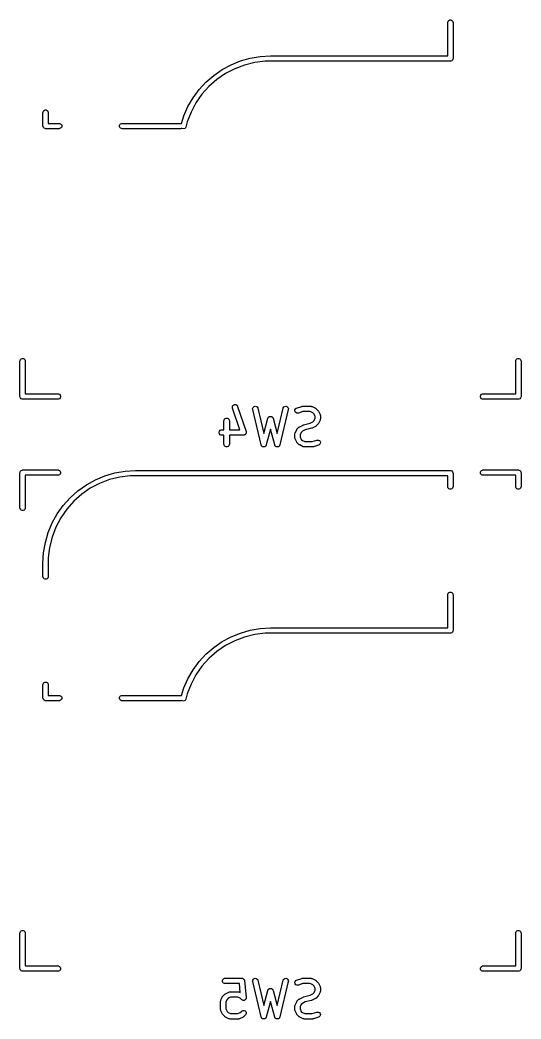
# Model space of a CAD drawing. Extents: x 2.75 to 5.44, y -5.53 to -0.83.
# Drawn here: x 2.75 to 3.307, y -4.315 to -3.205 of the extents above; entities that cross this region are included whole.
import ezdxf

# ---------------------------------------------------------------- set-up
doc = ezdxf.new("R2010")
doc.units = 0
doc.header["$MEASUREMENT"] = 0
doc.layers.add('BLACK', color=7, linetype='CONTINUOUS')

msp = doc.modelspace()

# ---------------------------------------------------------------- linework, layer by layer
at = {"layer": 'BLACK', "linetype": 'CONTINUOUS'}
for p, q in [((3.2254, -3.2076), (3.2255, -3.2071)), ((3.2254, -3.2447), (3.2254, -3.2076)), ((3.2255, -3.2071), (3.2259, -3.206)), ((3.2259, -3.206), (3.2267, -3.2052)), ((3.2267, -3.2052), (3.2278, -3.2047)), ((3.2278, -3.2047), (3.2289, -3.2047)), ((3.2289, -3.2047), (3.23, -3.2052)), ((3.23, -3.2052), (3.2308, -3.206)), ((3.2308, -3.206), (3.2312, -3.2071)), ((3.2312, -3.2071), (3.2313, -3.2076)), ((3.2313, -3.2076), (3.2313, -3.2476)), ((2.9845, -3.2545), (2.995, -3.2502)), ((2.995, -3.2502), (3.0059, -3.2472)), ((3.0109, -3.252), (2.9996, -3.2548)), ((3.0059, -3.2472), (3.017, -3.2453)), ((3.0225, -3.2506), (3.0109, -3.252)), ((3.017, -3.2453), (3.0283, -3.2447)), ((3.0283, -3.2506), (3.0225, -3.2506)), ((3.0283, -3.2447), (3.2254, -3.2447)), ((3.2283, -3.2506), (3.0283, -3.2506)), ((3.2289, -3.2505), (3.2283, -3.2506)), ((3.23, -3.2501), (3.2289, -3.2505)), ((3.2308, -3.2493), (3.23, -3.2501)), ((3.2312, -3.2482), (3.2308, -3.2493)), ((3.2313, -3.2476), (3.2312, -3.2482)), ((2.9652, -3.2663), (2.9745, -3.2599)), ((2.9783, -3.2643), (2.9687, -3.2709)), ((2.9745, -3.2599), (2.9845, -3.2545)), ((2.9887, -3.2589), (2.9783, -3.2643)), ((2.9996, -3.2548), (2.9887, -3.2589)), ((2.9489, -3.2821), (2.9566, -3.2738)), ((2.9566, -3.2738), (2.9652, -3.2663)), ((2.9687, -3.2709), (2.9599, -3.2786)), ((2.9422, -3.2912), (2.9489, -3.2821)), ((2.9599, -3.2786), (2.9521, -3.2873)), ((2.9365, -3.301), (2.9422, -3.2912)), ((2.9455, -3.2968), (2.94, -3.3071)), ((2.9521, -3.2873), (2.9455, -3.2968)), ((2.7754, -3.3076), (2.7755, -3.3071)), ((2.7754, -3.3226), (2.7754, -3.3076)), ((2.7755, -3.3071), (2.7759, -3.306)), ((2.7759, -3.306), (2.7767, -3.3052)), ((2.7767, -3.3052), (2.7778, -3.3047)), ((2.7778, -3.3047), (2.7789, -3.3047)), ((2.7789, -3.3047), (2.78, -3.3052)), ((2.78, -3.3052), (2.7808, -3.306)), ((2.7808, -3.306), (2.7812, -3.3071)), ((2.7812, -3.3071), (2.7813, -3.3076)), ((2.7813, -3.3076), (2.7813, -3.3197)), ((2.932, -3.3114), (2.9365, -3.301)), ((2.94, -3.3071), (2.9357, -3.318)), ((2.7813, -3.3197), (2.7933, -3.3197)), ((2.7933, -3.3197), (2.7939, -3.3197)), ((2.7939, -3.3197), (2.795, -3.3202)), ((2.8617, -3.3202), (2.8628, -3.3197)), ((2.8628, -3.3197), (2.8633, -3.3197)), ((2.8633, -3.3197), (2.9283, -3.3197)), ((2.9283, -3.3197), (2.9289, -3.3197)), ((2.9289, -3.3197), (2.9293, -3.3199)), ((2.9293, -3.3199), (2.932, -3.3114)), ((2.9357, -3.318), (2.9343, -3.3237)), ((2.7755, -3.3232), (2.7754, -3.3226)), ((2.7759, -3.3243), (2.7755, -3.3232)), ((2.7767, -3.3251), (2.7759, -3.3243)), ((2.7778, -3.3255), (2.7767, -3.3251)), ((2.7783, -3.3256), (2.7778, -3.3255)), ((2.7933, -3.3256), (2.7783, -3.3256)), ((2.7939, -3.3255), (2.7933, -3.3256)), ((2.795, -3.3251), (2.7939, -3.3255)), ((2.795, -3.3202), (2.7958, -3.321)), ((2.7958, -3.3243), (2.795, -3.3251)), ((2.7958, -3.321), (2.7962, -3.3221)), ((2.7962, -3.3232), (2.7958, -3.3243)), ((2.7962, -3.3221), (2.7962, -3.3232)), ((2.8605, -3.3221), (2.8609, -3.321)), ((2.8605, -3.3232), (2.8605, -3.3221)), ((2.8609, -3.3243), (2.8605, -3.3232)), ((2.8609, -3.321), (2.8617, -3.3202)), ((2.8617, -3.3251), (2.8609, -3.3243)), ((2.8628, -3.3255), (2.8617, -3.3251)), ((2.8633, -3.3256), (2.8628, -3.3255)), ((2.9283, -3.3256), (2.8633, -3.3256)), ((2.9289, -3.3255), (2.9283, -3.3256)), ((2.9297, -3.3252), (2.9289, -3.3255)), ((2.9299, -3.3254), (2.9297, -3.3252)), ((2.9316, -3.3259), (2.9299, -3.3254)), ((2.9333, -3.3252), (2.9316, -3.3259)), ((2.9343, -3.3237), (2.9333, -3.3252)), ((2.7498, -3.5839), (2.7499, -3.5833)), ((2.7498, -3.6232), (2.7498, -3.5839)), ((2.7499, -3.5833), (2.7503, -3.5822)), ((2.7503, -3.5822), (2.7511, -3.5814)), ((2.7511, -3.5814), (2.7522, -3.581)), ((2.7522, -3.581), (2.7533, -3.581)), ((2.7533, -3.581), (2.7544, -3.5814)), ((2.7544, -3.5814), (2.7552, -3.5822)), ((2.7552, -3.5822), (2.7557, -3.5833)), ((2.7557, -3.5833), (2.7557, -3.5839)), ((2.7557, -3.5839), (2.7557, -3.6203)), ((3.301, -3.5833), (3.3015, -3.5822)), ((3.301, -3.5839), (3.301, -3.5833)), ((3.301, -3.6203), (3.301, -3.5839)), ((3.3015, -3.5822), (3.3023, -3.5814)), ((3.3023, -3.5814), (3.3034, -3.581)), ((3.3034, -3.581), (3.3045, -3.581)), ((3.3045, -3.581), (3.3056, -3.5814)), ((3.3056, -3.5814), (3.3064, -3.5822)), ((3.3064, -3.5822), (3.3068, -3.5833)), ((3.3068, -3.5833), (3.3069, -3.5839)), ((3.3069, -3.5839), (3.3069, -3.6232)), ((2.7499, -3.6238), (2.7498, -3.6232)), ((2.7503, -3.6249), (2.7499, -3.6238)), ((2.7511, -3.6257), (2.7503, -3.6249)), ((2.7522, -3.6261), (2.7511, -3.6257)), ((2.7528, -3.6262), (2.7522, -3.6261)), ((2.7921, -3.6262), (2.7528, -3.6262)), ((2.7557, -3.6203), (2.7921, -3.6203)), ((2.7921, -3.6203), (2.7927, -3.6203)), ((2.7927, -3.6261), (2.7921, -3.6262)), ((2.7927, -3.6203), (2.7938, -3.6208)), ((2.7938, -3.6257), (2.7927, -3.6261)), ((2.7938, -3.6208), (2.7946, -3.6216)), ((2.7946, -3.6249), (2.7938, -3.6257)), ((2.7946, -3.6216), (2.795, -3.6227)), ((2.795, -3.6238), (2.7946, -3.6249)), ((2.795, -3.6227), (2.795, -3.6238)), ((3.2617, -3.6227), (3.2621, -3.6216)), ((3.2617, -3.6238), (3.2617, -3.6227)), ((3.2621, -3.6249), (3.2617, -3.6238)), ((3.2621, -3.6216), (3.2629, -3.6208)), ((3.2629, -3.6257), (3.2621, -3.6249)), ((3.2629, -3.6208), (3.264, -3.6203)), ((3.264, -3.6261), (3.2629, -3.6257)), ((3.264, -3.6203), (3.2646, -3.6203)), ((3.2646, -3.6262), (3.264, -3.6261)), ((3.2646, -3.6203), (3.301, -3.6203)), ((3.3039, -3.6262), (3.2646, -3.6262)), ((3.3045, -3.6261), (3.3039, -3.6262)), ((3.3056, -3.6257), (3.3045, -3.6261)), ((3.3064, -3.6249), (3.3056, -3.6257)), ((3.3068, -3.6238), (3.3064, -3.6249)), ((3.3069, -3.6232), (3.3068, -3.6238)), ((2.986, -3.6355), (2.9861, -3.6343)), ((2.9862, -3.6361), (2.986, -3.6355)), ((2.9861, -3.6343), (2.9866, -3.6333)), ((2.9943, -3.6603), (2.9862, -3.6361)), ((2.9866, -3.6333), (2.9875, -3.6326)), ((2.9875, -3.6326), (2.9886, -3.6322)), ((2.9886, -3.6322), (2.9898, -3.6323)), ((2.9898, -3.6323), (2.9908, -3.6328)), ((2.9908, -3.6328), (2.9915, -3.6337)), ((2.9915, -3.6337), (2.9918, -3.6342)), ((2.9918, -3.6342), (3.0012, -3.6623)), ((3.0085, -3.6371), (3.0087, -3.636)), ((3.0086, -3.6377), (3.0085, -3.6371)), ((3.018, -3.6771), (3.0086, -3.6377)), ((3.0087, -3.636), (3.0093, -3.635)), ((3.0093, -3.635), (3.0102, -3.6343)), ((3.0102, -3.6343), (3.0114, -3.6341)), ((3.0114, -3.6341), (3.0125, -3.6342)), ((3.0125, -3.6342), (3.0135, -3.6348)), ((3.0135, -3.6348), (3.0142, -3.6358)), ((3.0142, -3.6358), (3.0143, -3.6363)), ((3.0143, -3.6363), (3.021, -3.6643)), ((3.0357, -3.6643), (3.0423, -3.6363)), ((3.0481, -3.6377), (3.0387, -3.6771)), ((3.0423, -3.6363), (3.0425, -3.6358)), ((3.0425, -3.6358), (3.0432, -3.6348)), ((3.0432, -3.6348), (3.0442, -3.6342)), ((3.0442, -3.6342), (3.0453, -3.6341)), ((3.0453, -3.6341), (3.0465, -3.6343)), ((3.0465, -3.6343), (3.0474, -3.635)), ((3.0474, -3.635), (3.048, -3.636)), ((3.048, -3.636), (3.0482, -3.6371)), ((3.0482, -3.6371), (3.0481, -3.6377)), ((3.0554, -3.6392), (3.0555, -3.6381)), ((3.0558, -3.6403), (3.0554, -3.6392)), ((3.0555, -3.6381), (3.056, -3.6371)), ((3.0565, -3.6412), (3.0558, -3.6403)), ((3.056, -3.6371), (3.0569, -3.6363)), ((3.0576, -3.6417), (3.0565, -3.6412)), ((3.0569, -3.6363), (3.0574, -3.6361)), ((3.0574, -3.6361), (3.063, -3.6342)), ((3.0587, -3.6418), (3.0576, -3.6417)), ((3.0593, -3.6417), (3.0587, -3.6418)), ((3.0644, -3.64), (3.0593, -3.6417)), ((3.063, -3.6342), (3.0633, -3.6341)), ((3.0633, -3.6341), (3.0634, -3.6341)), ((3.0634, -3.6341), (3.0635, -3.6341)), ((3.0635, -3.6341), (3.0636, -3.6341)), ((3.0636, -3.6341), (3.0637, -3.6341)), ((3.0637, -3.6341), (3.064, -3.634)), ((3.064, -3.634), (3.0733, -3.634)), ((3.0726, -3.64), (3.0644, -3.64)), ((3.0753, -3.6413), (3.0726, -3.64)), ((3.0733, -3.634), (3.0739, -3.6341)), ((3.0739, -3.6341), (3.074, -3.6341)), ((3.074, -3.6341), (3.0741, -3.6342)), ((3.0741, -3.6342), (3.0747, -3.6344)), ((3.0747, -3.6344), (3.0784, -3.6362)), ((3.0765, -3.6425), (3.0753, -3.6413)), ((3.0784, -3.6362), (3.0787, -3.6364)), ((3.0787, -3.6364), (3.0787, -3.6364)), ((3.0787, -3.6364), (3.0788, -3.6365)), ((3.0788, -3.6365), (3.0789, -3.6365)), ((3.0789, -3.6365), (3.079, -3.6366)), ((3.079, -3.6366), (3.0792, -3.6368)), ((3.0792, -3.6368), (3.0811, -3.6387)), ((3.0811, -3.6387), (3.0812, -3.6389)), ((3.0812, -3.6389), (3.0813, -3.6389)), ((3.0813, -3.6389), (3.0814, -3.639)), ((3.0814, -3.639), (3.0814, -3.6391)), ((3.0814, -3.6391), (3.0814, -3.6392)), ((3.0814, -3.6392), (3.0816, -3.6394)), ((3.0816, -3.6394), (3.0835, -3.6432)), ((2.9766, -3.6501), (2.9767, -3.6495)), ((2.9766, -3.6603), (2.9766, -3.6501)), ((2.9767, -3.6495), (2.9771, -3.6485)), ((2.9771, -3.6485), (2.978, -3.6477)), ((2.978, -3.6477), (2.979, -3.6472)), ((2.979, -3.6472), (2.9802, -3.6472)), ((2.9802, -3.6472), (2.9812, -3.6477)), ((2.9812, -3.6477), (2.9821, -3.6485)), ((2.9821, -3.6485), (2.9825, -3.6495)), ((2.9825, -3.6495), (2.9826, -3.6501)), ((2.9826, -3.6501), (2.9826, -3.6603)), ((3.021, -3.6643), (3.0255, -3.6475)), ((3.0255, -3.6474), (3.0256, -3.6473)), ((3.0255, -3.6475), (3.0255, -3.6474)), ((3.0256, -3.6472), (3.0257, -3.6469)), ((3.0256, -3.6473), (3.0256, -3.6472)), ((3.0257, -3.6469), (3.0259, -3.6466)), ((3.0259, -3.6466), (3.0261, -3.6463)), ((3.0261, -3.6463), (3.0263, -3.6462)), ((3.0263, -3.6462), (3.0264, -3.646)), ((3.0264, -3.646), (3.0267, -3.6458)), ((3.0267, -3.6458), (3.027, -3.6456)), ((3.027, -3.6456), (3.0272, -3.6456)), ((3.0272, -3.6456), (3.0274, -3.6455)), ((3.0274, -3.6455), (3.0278, -3.6454)), ((3.0278, -3.6454), (3.0282, -3.6453)), ((3.0282, -3.6453), (3.0283, -3.6453)), ((3.0283, -3.6453), (3.0285, -3.6453)), ((3.0285, -3.6453), (3.0289, -3.6454)), ((3.0289, -3.6454), (3.0293, -3.6455)), ((3.0293, -3.6455), (3.0295, -3.6456)), ((3.0295, -3.6456), (3.0296, -3.6456)), ((3.0296, -3.6456), (3.03, -3.6458)), ((3.03, -3.6458), (3.0303, -3.646)), ((3.0303, -3.646), (3.0304, -3.6462)), ((3.0304, -3.6462), (3.0306, -3.6463)), ((3.0306, -3.6463), (3.0308, -3.6466)), ((3.0308, -3.6466), (3.031, -3.6469)), ((3.031, -3.6469), (3.0311, -3.6472)), ((3.0311, -3.6472), (3.0311, -3.6473)), ((3.0311, -3.6473), (3.0311, -3.6474)), ((3.0311, -3.6474), (3.0312, -3.6475)), ((3.0312, -3.6475), (3.0357, -3.6643)), ((3.0651, -3.6548), (3.0723, -3.653)), ((3.0723, -3.653), (3.0753, -3.6514)), ((3.0753, -3.6514), (3.0765, -3.6502)), ((3.0779, -3.6452), (3.0765, -3.6425)), ((3.0765, -3.6502), (3.0779, -3.6476)), ((3.0779, -3.6476), (3.0779, -3.6452)), ((3.0835, -3.6496), (3.0816, -3.6533)), ((3.0835, -3.6432), (3.0837, -3.6437)), ((3.0837, -3.649), (3.0835, -3.6496)), ((3.0837, -3.6437), (3.0837, -3.6438)), ((3.0837, -3.6438), (3.0837, -3.6439)), ((3.0837, -3.6439), (3.0838, -3.6445)), ((3.0838, -3.6482), (3.0837, -3.6488)), ((3.0837, -3.6488), (3.0837, -3.6489)), ((3.0837, -3.6489), (3.0837, -3.649)), ((3.0838, -3.6445), (3.0838, -3.6482)), ((2.9711, -3.6627), (2.9715, -3.6616)), ((2.9711, -3.6638), (2.9711, -3.6627)), ((2.9715, -3.6649), (2.9711, -3.6638)), ((2.9715, -3.6616), (2.9723, -3.6608)), ((2.9723, -3.6608), (2.9734, -3.6604)), ((2.9734, -3.6604), (2.974, -3.6603)), ((2.974, -3.6603), (2.9766, -3.6603)), ((2.9826, -3.6603), (2.9943, -3.6603)), ((3.0012, -3.664), (3.001, -3.6645)), ((3.0012, -3.6623), (3.0012, -3.6626)), ((3.0012, -3.6626), (3.0012, -3.6627)), ((3.0012, -3.6627), (3.0012, -3.6627)), ((3.0012, -3.6627), (3.0013, -3.6629)), ((3.0013, -3.6629), (3.0012, -3.6633)), ((3.0012, -3.6633), (3.0012, -3.6638)), ((3.0012, -3.6638), (3.0012, -3.6639)), ((3.0012, -3.6639), (3.0012, -3.664)), ((3.0283, -3.6597), (3.0237, -3.6771)), ((3.033, -3.6771), (3.0283, -3.6597)), ((3.0555, -3.6643), (3.0557, -3.6638)), ((3.0555, -3.6644), (3.0555, -3.6643)), ((3.0557, -3.6638), (3.0576, -3.6601)), ((3.0576, -3.6601), (3.0577, -3.6598)), ((3.0577, -3.6598), (3.0578, -3.6597)), ((3.0578, -3.6597), (3.0579, -3.6596)), ((3.0578, -3.6597), (3.0578, -3.6597)), ((3.0579, -3.6595), (3.0581, -3.6593)), ((3.0579, -3.6596), (3.0579, -3.6595)), ((3.0581, -3.6593), (3.06, -3.6574)), ((3.06, -3.6574), (3.0602, -3.6572)), ((3.0602, -3.6572), (3.0603, -3.6572)), ((3.0603, -3.6572), (3.0604, -3.6571)), ((3.0604, -3.6571), (3.0605, -3.657)), ((3.0605, -3.657), (3.0608, -3.6569)), ((3.0605, -3.657), (3.0605, -3.657)), ((3.0608, -3.6569), (3.0645, -3.655)), ((3.0626, -3.6631), (3.0613, -3.6658)), ((3.0638, -3.6619), (3.0626, -3.6631)), ((3.0669, -3.6604), (3.0638, -3.6619)), ((3.0645, -3.655), (3.0646, -3.655)), ((3.0646, -3.655), (3.0648, -3.6549)), ((3.0646, -3.655), (3.0646, -3.655)), ((3.0648, -3.6549), (3.0651, -3.6548)), ((3.0651, -3.6548), (3.0651, -3.6548)), ((3.0651, -3.6548), (3.0651, -3.6548)), ((3.0741, -3.6586), (3.0669, -3.6604)), ((3.0744, -3.6585), (3.0741, -3.6586)), ((3.0741, -3.6586), (3.0741, -3.6586)), ((3.0741, -3.6586), (3.0741, -3.6586)), ((3.0746, -3.6584), (3.0744, -3.6585)), ((3.0747, -3.6584), (3.0746, -3.6584)), ((3.0746, -3.6584), (3.0746, -3.6584)), ((3.0784, -3.6565), (3.0747, -3.6584)), ((3.0787, -3.6564), (3.0784, -3.6565)), ((3.0788, -3.6563), (3.0787, -3.6563)), ((3.0787, -3.6563), (3.0787, -3.6564)), ((3.0789, -3.6562), (3.0788, -3.6563)), ((3.079, -3.6561), (3.0789, -3.6562)), ((3.0792, -3.656), (3.079, -3.6561)), ((3.0811, -3.6541), (3.0792, -3.656)), ((3.0812, -3.6539), (3.0811, -3.6541)), ((3.0813, -3.6538), (3.0812, -3.6539)), ((3.0814, -3.6537), (3.0813, -3.6538)), ((3.0816, -3.6533), (3.0814, -3.6536)), ((3.0814, -3.6536), (3.0814, -3.6536)), ((3.0814, -3.6536), (3.0814, -3.6537)), ((2.9723, -3.6657), (2.9715, -3.6649)), ((2.9734, -3.6661), (2.9723, -3.6657)), ((2.974, -3.6662), (2.9734, -3.6661)), ((2.9766, -3.6662), (2.974, -3.6662)), ((2.9766, -3.6764), (2.9766, -3.6662)), ((2.9984, -3.6662), (2.9826, -3.6662)), ((2.9826, -3.6662), (2.9826, -3.6764)), ((2.9986, -3.6662), (2.9984, -3.6662)), ((2.9987, -3.6662), (2.9986, -3.6662)), ((2.9988, -3.6662), (2.9987, -3.6662)), ((2.9989, -3.6661), (2.9988, -3.6662)), ((2.9994, -3.666), (2.9989, -3.6661)), ((2.9998, -3.6658), (2.9994, -3.666)), ((2.9999, -3.6657), (2.9998, -3.6658)), ((3, -3.6657), (2.9999, -3.6657)), ((3.0003, -3.6654), (3, -3.6657)), ((3.0007, -3.6651), (3.0003, -3.6654)), ((3.0008, -3.6649), (3.0007, -3.665)), ((3.0007, -3.665), (3.0007, -3.6651)), ((3.001, -3.6645), (3.0008, -3.6649)), ((3.0554, -3.6645), (3.0555, -3.6644)), ((3.0554, -3.6651), (3.0554, -3.6645)), ((3.0554, -3.6689), (3.0554, -3.6651)), ((3.0554, -3.6694), (3.0554, -3.6689)), ((3.0555, -3.6695), (3.0554, -3.6694)), ((3.0555, -3.6697), (3.0555, -3.6695)), ((3.0557, -3.6702), (3.0555, -3.6697)), ((3.0576, -3.6739), (3.0557, -3.6702)), ((3.0577, -3.6742), (3.0576, -3.6739)), ((3.0578, -3.6743), (3.0577, -3.6742)), ((3.0579, -3.6744), (3.0578, -3.6743)), ((3.0578, -3.6743), (3.0578, -3.6743)), ((3.0579, -3.6745), (3.0579, -3.6744)), ((3.0581, -3.6747), (3.0579, -3.6745)), ((3.06, -3.6766), (3.0581, -3.6747)), ((3.0613, -3.6658), (3.0613, -3.6682)), ((3.0613, -3.6682), (3.0626, -3.6709)), ((3.0626, -3.6709), (3.0638, -3.6721)), ((3.0638, -3.6721), (3.0665, -3.6734)), ((3.0665, -3.6734), (3.0747, -3.6734)), ((3.0747, -3.6734), (3.0799, -3.6717)), ((3.0799, -3.6717), (3.0805, -3.6716)), ((3.0805, -3.6716), (3.0816, -3.6716)), ((3.0816, -3.6716), (3.0827, -3.6722)), ((3.0827, -3.6722), (3.0834, -3.673)), ((3.0837, -3.6753), (3.0832, -3.6763)), ((3.0834, -3.673), (3.0838, -3.6741)), ((3.0838, -3.6741), (3.0837, -3.6753)), ((2.9767, -3.6769), (2.9766, -3.6764)), ((2.9771, -3.678), (2.9767, -3.6769)), ((2.978, -3.6788), (2.9771, -3.678)), ((2.979, -3.6793), (2.978, -3.6788)), ((2.9802, -3.6793), (2.979, -3.6793)), ((2.9812, -3.6788), (2.9802, -3.6793)), ((2.9821, -3.678), (2.9812, -3.6788)), ((2.9825, -3.6769), (2.9821, -3.678)), ((2.9826, -3.6764), (2.9825, -3.6769)), ((3.018, -3.6773), (3.018, -3.6771)), ((3.0181, -3.6773), (3.018, -3.6773)), ((3.0181, -3.6774), (3.0181, -3.6773)), ((3.0182, -3.6776), (3.0181, -3.6774)), ((3.0184, -3.6779), (3.0182, -3.6776)), ((3.0186, -3.6783), (3.0184, -3.6779)), ((3.0188, -3.6784), (3.0186, -3.6783)), ((3.0188, -3.6785), (3.0188, -3.6784)), ((3.0192, -3.6788), (3.0188, -3.6785)), ((3.0195, -3.679), (3.0192, -3.6788)), ((3.0197, -3.6791), (3.0195, -3.679)), ((3.0198, -3.6791), (3.0197, -3.6791)), ((3.0202, -3.6792), (3.0198, -3.6791)), ((3.0207, -3.6793), (3.0202, -3.6792)), ((3.0208, -3.6793), (3.0207, -3.6793)), ((3.021, -3.6793), (3.0208, -3.6793)), ((3.0214, -3.6792), (3.021, -3.6793)), ((3.0218, -3.6792), (3.0214, -3.6792)), ((3.0219, -3.6791), (3.0218, -3.6792)), ((3.0221, -3.6791), (3.0219, -3.6791)), ((3.0224, -3.6788), (3.0221, -3.6791)), ((3.0228, -3.6786), (3.0224, -3.6788)), ((3.0229, -3.6785), (3.0228, -3.6786)), ((3.023, -3.6784), (3.0229, -3.6785)), ((3.0232, -3.678), (3.023, -3.6784)), ((3.0235, -3.6777), (3.0232, -3.678)), ((3.0236, -3.6775), (3.0235, -3.6777)), ((3.0237, -3.6771), (3.0236, -3.6773)), ((3.0236, -3.6773), (3.0236, -3.6774)), ((3.0236, -3.6774), (3.0236, -3.6775)), ((3.0331, -3.6773), (3.033, -3.6771)), ((3.0331, -3.6774), (3.0331, -3.6773)), ((3.0331, -3.6775), (3.0331, -3.6774)), ((3.0332, -3.6777), (3.0331, -3.6775)), ((3.0335, -3.678), (3.0332, -3.6777)), ((3.0337, -3.6784), (3.0335, -3.678)), ((3.0338, -3.6785), (3.0337, -3.6784)), ((3.0339, -3.6786), (3.0338, -3.6785)), ((3.0343, -3.6788), (3.0339, -3.6786)), ((3.0346, -3.6791), (3.0343, -3.6788)), ((3.0348, -3.6791), (3.0346, -3.6791)), ((3.0349, -3.6792), (3.0348, -3.6791)), ((3.0353, -3.6792), (3.0349, -3.6792)), ((3.0357, -3.6793), (3.0353, -3.6792)), ((3.0359, -3.6793), (3.0357, -3.6793)), ((3.036, -3.6793), (3.0359, -3.6793)), ((3.0364, -3.6792), (3.036, -3.6793)), ((3.0369, -3.6791), (3.0364, -3.6792)), ((3.037, -3.6791), (3.0369, -3.6791)), ((3.0371, -3.679), (3.037, -3.6791)), ((3.0375, -3.6788), (3.0371, -3.679)), ((3.0379, -3.6785), (3.0375, -3.6788)), ((3.0381, -3.6783), (3.0379, -3.6784)), ((3.0379, -3.6784), (3.0379, -3.6785)), ((3.0383, -3.6779), (3.0381, -3.6783)), ((3.0385, -3.6776), (3.0383, -3.6779)), ((3.0386, -3.6774), (3.0385, -3.6776)), ((3.0387, -3.6771), (3.0386, -3.6773)), ((3.0386, -3.6773), (3.0386, -3.6773)), ((3.0386, -3.6773), (3.0386, -3.6774)), ((3.0602, -3.6768), (3.06, -3.6766)), ((3.0603, -3.6768), (3.0602, -3.6768)), ((3.0604, -3.6769), (3.0603, -3.6768)), ((3.0605, -3.677), (3.0604, -3.6769)), ((3.0608, -3.6771), (3.0605, -3.677)), ((3.0605, -3.677), (3.0605, -3.677)), ((3.0645, -3.679), (3.0608, -3.6771)), ((3.0651, -3.6792), (3.0645, -3.679)), ((3.0652, -3.6792), (3.0651, -3.6792)), ((3.0653, -3.6793), (3.0652, -3.6792)), ((3.0658, -3.6793), (3.0653, -3.6793)), ((3.0752, -3.6793), (3.0658, -3.6793)), ((3.0755, -3.6793), (3.0752, -3.6793)), ((3.0756, -3.6793), (3.0755, -3.6793)), ((3.0757, -3.6793), (3.0756, -3.6793)), ((3.0758, -3.6793), (3.0757, -3.6793)), ((3.0759, -3.6792), (3.0758, -3.6793)), ((3.0761, -3.6792), (3.0759, -3.6792)), ((3.0818, -3.6773), (3.0761, -3.6792)), ((3.0823, -3.6771), (3.0818, -3.6773)), ((3.0832, -3.6763), (3.0823, -3.6771)), ((2.7498, -3.7079), (2.7499, -3.7073)), ((2.7498, -3.7472), (2.7498, -3.7079)), ((2.7499, -3.7073), (2.7503, -3.7062)), ((2.7503, -3.7062), (2.7511, -3.7054)), ((2.7511, -3.7054), (2.7522, -3.705)), ((2.7522, -3.705), (2.7528, -3.7049)), ((2.7528, -3.7049), (2.7921, -3.7049)), ((2.7921, -3.7049), (2.7927, -3.705)), ((2.7927, -3.705), (2.7938, -3.7054)), ((2.7938, -3.7054), (2.7946, -3.7062)), ((2.7946, -3.7062), (2.795, -3.7073)), ((2.795, -3.7085), (2.7946, -3.7095)), ((2.795, -3.7073), (2.795, -3.7085)), ((2.8443, -3.7113), (2.8554, -3.7081)), ((2.8554, -3.7081), (2.8668, -3.7062)), ((2.8668, -3.7062), (2.8783, -3.7055)), ((2.8783, -3.7055), (3.2283, -3.7055)), ((3.2283, -3.7055), (3.2289, -3.7056)), ((3.2289, -3.7056), (3.23, -3.706)), ((3.23, -3.706), (3.2308, -3.7068)), ((3.2308, -3.7068), (3.2312, -3.7079)), ((3.2312, -3.7079), (3.2313, -3.7085)), ((3.2313, -3.7085), (3.2313, -3.7235)), ((3.2617, -3.7073), (3.2621, -3.7062)), ((3.2617, -3.7085), (3.2617, -3.7073)), ((3.2621, -3.7095), (3.2617, -3.7085)), ((3.2621, -3.7062), (3.2629, -3.7054)), ((3.2629, -3.7054), (3.264, -3.705)), ((3.264, -3.705), (3.2646, -3.7049)), ((3.2646, -3.7049), (3.3039, -3.7049)), ((3.3039, -3.7049), (3.3045, -3.705)), ((3.3045, -3.705), (3.3056, -3.7054)), ((3.3056, -3.7054), (3.3064, -3.7062)), ((3.3064, -3.7062), (3.3068, -3.7073)), ((3.3068, -3.7073), (3.3069, -3.7079)), ((3.3069, -3.7079), (3.3069, -3.7235)), ((2.7921, -3.7108), (2.7557, -3.7108)), ((2.7557, -3.7108), (2.7557, -3.7472)), ((2.7927, -3.7108), (2.7921, -3.7108)), ((2.7938, -3.7103), (2.7927, -3.7108)), ((2.7946, -3.7095), (2.7938, -3.7103)), ((2.8236, -3.7213), (2.8337, -3.7157)), ((2.8384, -3.7198), (2.828, -3.7253)), ((2.8337, -3.7157), (2.8443, -3.7113)), ((2.8494, -3.7156), (2.8384, -3.7198)), ((2.8608, -3.7128), (2.8494, -3.7156)), ((2.8725, -3.7114), (2.8608, -3.7128)), ((2.8783, -3.7114), (2.8725, -3.7114)), ((3.2254, -3.7114), (2.8783, -3.7114)), ((3.2254, -3.7235), (3.2254, -3.7114)), ((3.2629, -3.7103), (3.2621, -3.7095)), ((3.264, -3.7108), (3.2629, -3.7103)), ((3.2646, -3.7108), (3.264, -3.7108)), ((3.301, -3.7108), (3.2646, -3.7108)), ((3.301, -3.7235), (3.301, -3.7108)), ((2.8055, -3.7357), (2.8142, -3.728)), ((2.8142, -3.728), (2.8236, -3.7213)), ((2.828, -3.7253), (2.8184, -3.7319)), ((3.2255, -3.724), (3.2254, -3.7235)), ((3.2259, -3.7251), (3.2255, -3.724)), ((3.2267, -3.7259), (3.2259, -3.7251)), ((3.2278, -3.7264), (3.2267, -3.7259)), ((3.2289, -3.7264), (3.2278, -3.7264)), ((3.23, -3.7259), (3.2289, -3.7264)), ((3.2308, -3.7251), (3.23, -3.7259)), ((3.2312, -3.724), (3.2308, -3.7251)), ((3.2313, -3.7235), (3.2312, -3.724)), ((3.301, -3.724), (3.301, -3.7235)), ((3.3015, -3.7251), (3.301, -3.724)), ((3.3023, -3.7259), (3.3015, -3.7251)), ((3.3034, -3.7264), (3.3023, -3.7259)), ((3.3045, -3.7264), (3.3034, -3.7264)), ((3.3056, -3.7259), (3.3045, -3.7264)), ((3.3064, -3.7251), (3.3056, -3.7259)), ((3.3068, -3.724), (3.3064, -3.7251)), ((3.3069, -3.7235), (3.3068, -3.724)), ((2.7979, -3.7443), (2.8055, -3.7357)), ((2.8096, -3.7397), (2.8018, -3.7485)), ((2.8184, -3.7319), (2.8096, -3.7397)), ((2.7499, -3.7478), (2.7498, -3.7472)), ((2.7503, -3.7489), (2.7499, -3.7478)), ((2.7511, -3.7497), (2.7503, -3.7489)), ((2.7522, -3.7501), (2.7511, -3.7497)), ((2.7533, -3.7501), (2.7522, -3.7501)), ((2.7544, -3.7497), (2.7533, -3.7501)), ((2.7552, -3.7489), (2.7544, -3.7497)), ((2.7557, -3.7478), (2.7552, -3.7489)), ((2.7557, -3.7472), (2.7557, -3.7478)), ((2.7912, -3.7537), (2.7979, -3.7443)), ((2.8018, -3.7485), (2.7951, -3.7582)), ((2.7812, -3.7745), (2.7856, -3.7638)), ((2.7856, -3.7638), (2.7912, -3.7537)), ((2.7951, -3.7582), (2.7897, -3.7686)), ((2.778, -3.7856), (2.7812, -3.7745)), ((2.7897, -3.7686), (2.7855, -3.7795)), ((2.776, -3.7969), (2.778, -3.7856)), ((2.7855, -3.7795), (2.7827, -3.7909)), ((2.7754, -3.8085), (2.776, -3.7969)), ((2.7827, -3.7909), (2.7813, -3.8026)), ((2.7754, -3.8235), (2.7754, -3.8085)), ((2.7813, -3.8026), (2.7813, -3.8085)), ((2.7813, -3.8085), (2.7813, -3.8235)), ((2.7755, -3.824), (2.7754, -3.8235)), ((2.7759, -3.8251), (2.7755, -3.824)), ((2.7767, -3.8259), (2.7759, -3.8251)), ((2.7778, -3.8264), (2.7767, -3.8259)), ((2.7789, -3.8264), (2.7778, -3.8264)), ((2.78, -3.8259), (2.7789, -3.8264)), ((2.7808, -3.8251), (2.78, -3.8259)), ((2.7812, -3.824), (2.7808, -3.8251)), ((2.7813, -3.8235), (2.7812, -3.824)), ((3.2255, -3.8429), (3.2259, -3.8418)), ((3.2259, -3.8418), (3.2267, -3.841)), ((3.2267, -3.841), (3.2278, -3.8406)), ((3.2278, -3.8406), (3.2289, -3.8406)), ((3.2289, -3.8406), (3.23, -3.841)), ((3.23, -3.841), (3.2308, -3.8418)), ((3.2308, -3.8418), (3.2312, -3.8429)), ((3.2254, -3.8435), (3.2255, -3.8429)), ((3.2254, -3.8805), (3.2254, -3.8435)), ((3.2312, -3.8429), (3.2313, -3.8435)), ((3.2313, -3.8435), (3.2313, -3.8835)), ((2.9845, -3.8903), (2.995, -3.8861)), ((2.995, -3.8861), (3.0059, -3.883)), ((3.0059, -3.883), (3.017, -3.8811)), ((3.0225, -3.8864), (3.0109, -3.8878)), ((3.017, -3.8811), (3.0283, -3.8805)), ((3.0283, -3.8864), (3.0225, -3.8864)), ((3.0283, -3.8805), (3.2254, -3.8805)), ((3.2283, -3.8864), (3.0283, -3.8864)), ((3.2289, -3.8864), (3.2283, -3.8864)), ((3.23, -3.8859), (3.2289, -3.8864)), ((3.2308, -3.8851), (3.23, -3.8859)), ((3.2312, -3.884), (3.2308, -3.8851)), ((3.2313, -3.8835), (3.2312, -3.884)), ((2.9652, -3.9022), (2.9745, -3.8957)), ((2.9745, -3.8957), (2.9845, -3.8903)), ((2.9887, -3.8947), (2.9783, -3.9001)), ((2.9996, -3.8906), (2.9887, -3.8947)), ((3.0109, -3.8878), (2.9996, -3.8906)), ((2.9566, -3.9096), (2.9652, -3.9022)), ((2.9687, -3.9067), (2.9599, -3.9144)), ((2.9783, -3.9001), (2.9687, -3.9067)), ((2.9422, -3.9271), (2.9489, -3.9179)), ((2.9489, -3.9179), (2.9566, -3.9096)), ((2.9599, -3.9144), (2.9521, -3.9231)), ((2.9365, -3.9369), (2.9422, -3.9271)), ((2.9521, -3.9231), (2.9455, -3.9327)), ((2.7755, -3.9429), (2.7759, -3.9418)), ((2.7759, -3.9418), (2.7767, -3.941)), ((2.7767, -3.941), (2.7778, -3.9406)), ((2.7778, -3.9406), (2.7789, -3.9406)), ((2.7789, -3.9406), (2.78, -3.941)), ((2.78, -3.941), (2.7808, -3.9418)), ((2.7808, -3.9418), (2.7812, -3.9429)), ((2.932, -3.9472), (2.9365, -3.9369)), ((2.9455, -3.9327), (2.94, -3.943)), ((2.7754, -3.9435), (2.7755, -3.9429)), ((2.7754, -3.9585), (2.7754, -3.9435)), ((2.7812, -3.9429), (2.7813, -3.9435)), ((2.7813, -3.9435), (2.7813, -3.9555)), ((2.9293, -3.9557), (2.932, -3.9472)), ((2.94, -3.943), (2.9357, -3.9538)), ((2.7755, -3.959), (2.7754, -3.9585)), ((2.7759, -3.9601), (2.7755, -3.959)), ((2.7767, -3.9609), (2.7759, -3.9601)), ((2.7778, -3.9614), (2.7767, -3.9609)), ((2.7783, -3.9614), (2.7778, -3.9614)), ((2.7933, -3.9614), (2.7783, -3.9614)), ((2.7813, -3.9555), (2.7933, -3.9555)), ((2.7933, -3.9555), (2.7939, -3.9556)), ((2.7939, -3.9614), (2.7933, -3.9614)), ((2.7939, -3.9556), (2.795, -3.956)), ((2.795, -3.9609), (2.7939, -3.9614)), ((2.795, -3.956), (2.7958, -3.9568)), ((2.7958, -3.9601), (2.795, -3.9609)), ((2.7958, -3.9568), (2.7962, -3.9579)), ((2.7962, -3.959), (2.7958, -3.9601)), ((2.7962, -3.9579), (2.7962, -3.959)), ((2.8605, -3.9579), (2.8609, -3.9568)), ((2.8605, -3.959), (2.8605, -3.9579)), ((2.8609, -3.9601), (2.8605, -3.959)), ((2.8609, -3.9568), (2.8617, -3.956)), ((2.8617, -3.9609), (2.8609, -3.9601)), ((2.8617, -3.956), (2.8628, -3.9556)), ((2.8628, -3.9614), (2.8617, -3.9609)), ((2.8628, -3.9556), (2.8633, -3.9555)), ((2.8633, -3.9614), (2.8628, -3.9614)), ((2.8633, -3.9555), (2.9283, -3.9555)), ((2.9283, -3.9614), (2.8633, -3.9614)), ((2.9283, -3.9555), (2.9289, -3.9556)), ((2.9289, -3.9614), (2.9283, -3.9614)), ((2.9289, -3.9556), (2.9293, -3.9557)), ((2.9297, -3.961), (2.9289, -3.9614)), ((2.9299, -3.9613), (2.9297, -3.961)), ((2.9316, -3.9617), (2.9299, -3.9613)), ((2.9333, -3.961), (2.9316, -3.9617)), ((2.9343, -3.9595), (2.9333, -3.961)), ((2.9357, -3.9538), (2.9343, -3.9595)), ((2.7498, -4.2197), (2.7499, -4.2191)), ((2.7499, -4.2191), (2.7503, -4.218)), ((2.7503, -4.218), (2.7511, -4.2172)), ((2.7511, -4.2172), (2.7522, -4.2168)), ((2.7522, -4.2168), (2.7533, -4.2168)), ((2.7533, -4.2168), (2.7544, -4.2172)), ((2.7544, -4.2172), (2.7552, -4.218)), ((2.7552, -4.218), (2.7557, -4.2191)), ((2.7557, -4.2191), (2.7557, -4.2197)), ((3.301, -4.2191), (3.3015, -4.218)), ((3.301, -4.2197), (3.301, -4.2191)), ((3.3015, -4.218), (3.3023, -4.2172)), ((3.3023, -4.2172), (3.3034, -4.2168)), ((3.3034, -4.2168), (3.3045, -4.2168)), ((3.3045, -4.2168), (3.3056, -4.2172)), ((3.3056, -4.2172), (3.3064, -4.218)), ((3.3064, -4.218), (3.3068, -4.2191)), ((3.3068, -4.2191), (3.3069, -4.2197)), ((2.7498, -4.2591), (2.7498, -4.2197)), ((2.7557, -4.2197), (2.7557, -4.2561)), ((3.301, -4.2561), (3.301, -4.2197)), ((3.3069, -4.2197), (3.3069, -4.2591)), ((2.7499, -4.2596), (2.7498, -4.2591)), ((2.7503, -4.2607), (2.7499, -4.2596)), ((2.7511, -4.2615), (2.7503, -4.2607)), ((2.7522, -4.262), (2.7511, -4.2615)), ((2.7528, -4.262), (2.7522, -4.262)), ((2.7921, -4.262), (2.7528, -4.262)), ((2.7557, -4.2561), (2.7921, -4.2561)), ((2.7921, -4.2561), (2.7927, -4.2562)), ((2.7927, -4.262), (2.7921, -4.262)), ((2.7927, -4.2562), (2.7938, -4.2566)), ((2.7938, -4.2615), (2.7927, -4.262)), ((2.7938, -4.2566), (2.7946, -4.2574)), ((2.7946, -4.2607), (2.7938, -4.2615)), ((2.7946, -4.2574), (2.795, -4.2585)), ((2.795, -4.2596), (2.7946, -4.2607)), ((2.795, -4.2585), (2.795, -4.2596)), ((3.2617, -4.2585), (3.2621, -4.2574)), ((3.2617, -4.2596), (3.2617, -4.2585)), ((3.2621, -4.2607), (3.2617, -4.2596)), ((3.2621, -4.2574), (3.2629, -4.2566)), ((3.2629, -4.2615), (3.2621, -4.2607)), ((3.2629, -4.2566), (3.264, -4.2562)), ((3.264, -4.262), (3.2629, -4.2615)), ((3.264, -4.2562), (3.2646, -4.2561)), ((3.2646, -4.262), (3.264, -4.262)), ((3.2646, -4.2561), (3.301, -4.2561)), ((3.3039, -4.262), (3.2646, -4.262)), ((3.3045, -4.262), (3.3039, -4.262)), ((3.3056, -4.2615), (3.3045, -4.262)), ((3.3064, -4.2607), (3.3056, -4.2615)), ((3.3068, -4.2596), (3.3064, -4.2607)), ((3.3069, -4.2591), (3.3068, -4.2596)), ((2.9748, -4.2723), (2.9753, -4.2712)), ((2.9748, -4.2734), (2.9748, -4.2723)), ((2.9753, -4.2745), (2.9748, -4.2734)), ((2.9753, -4.2712), (2.9761, -4.2704)), ((2.9761, -4.2753), (2.9753, -4.2745)), ((2.9761, -4.2704), (2.9772, -4.2699)), ((2.9772, -4.2699), (2.9777, -4.2699)), ((2.9777, -4.2699), (2.9965, -4.2699)), ((2.9965, -4.2699), (2.9967, -4.2699)), ((2.9967, -4.2699), (2.9968, -4.2699)), ((2.9968, -4.2699), (2.9968, -4.2699)), ((2.9968, -4.2699), (2.9971, -4.2699)), ((2.9971, -4.2699), (2.9975, -4.2701)), ((2.9975, -4.2701), (2.9979, -4.2702)), ((2.9979, -4.2702), (2.998, -4.2703)), ((2.998, -4.2703), (2.9981, -4.2704)), ((2.9981, -4.2704), (2.9984, -4.2707)), ((2.9984, -4.2707), (2.9988, -4.271)), ((2.9988, -4.271), (2.9988, -4.2711)), ((2.9988, -4.2711), (2.9989, -4.2712)), ((2.9989, -4.2712), (2.9991, -4.2716)), ((2.9991, -4.2716), (2.9993, -4.272)), ((2.9993, -4.272), (2.9993, -4.2722)), ((2.9993, -4.2722), (2.9994, -4.2723)), ((2.9994, -4.2723), (2.9994, -4.2723)), ((2.9994, -4.2723), (2.9994, -4.2725)), ((2.9994, -4.2725), (3.0013, -4.2913)), ((3.0085, -4.2729), (3.0087, -4.2718)), ((3.0086, -4.2735), (3.0085, -4.2729)), ((3.018, -4.3129), (3.0086, -4.2735)), ((3.0087, -4.2718), (3.0093, -4.2708)), ((3.0093, -4.2708), (3.0102, -4.2701)), ((3.0102, -4.2701), (3.0114, -4.2699)), ((3.0114, -4.2699), (3.0125, -4.2701)), ((3.0125, -4.2701), (3.0135, -4.2707)), ((3.0135, -4.2707), (3.0142, -4.2716)), ((3.0142, -4.2716), (3.0143, -4.2721)), ((3.0143, -4.2721), (3.021, -4.3001)), ((3.0357, -4.3001), (3.0423, -4.2721)), ((3.0481, -4.2735), (3.0387, -4.3129)), ((3.0423, -4.2721), (3.0425, -4.2716)), ((3.0425, -4.2716), (3.0432, -4.2707)), ((3.0432, -4.2707), (3.0442, -4.2701)), ((3.0442, -4.2701), (3.0453, -4.2699)), ((3.0453, -4.2699), (3.0465, -4.2701)), ((3.0465, -4.2701), (3.0474, -4.2708)), ((3.0474, -4.2708), (3.048, -4.2718)), ((3.048, -4.2718), (3.0482, -4.2729)), ((3.0482, -4.2729), (3.0481, -4.2735)), ((3.0554, -4.2751), (3.0555, -4.2739)), ((3.0558, -4.2762), (3.0554, -4.2751)), ((3.0555, -4.2739), (3.056, -4.2729)), ((3.056, -4.2729), (3.0569, -4.2721)), ((3.0569, -4.2721), (3.0574, -4.2719)), ((3.0574, -4.2719), (3.063, -4.27)), ((3.063, -4.27), (3.0633, -4.27)), ((3.0633, -4.27), (3.0634, -4.2699)), ((3.0634, -4.2699), (3.0635, -4.2699)), ((3.0635, -4.2699), (3.0636, -4.2699)), ((3.0636, -4.2699), (3.0637, -4.2699)), ((3.0637, -4.2699), (3.064, -4.2699)), ((3.064, -4.2699), (3.0733, -4.2699)), ((3.0733, -4.2699), (3.0739, -4.2699)), ((3.0739, -4.2699), (3.074, -4.27)), ((3.074, -4.27), (3.0741, -4.27)), ((3.0741, -4.27), (3.0747, -4.2702)), ((3.0747, -4.2702), (3.0784, -4.2721)), ((3.0784, -4.2721), (3.0787, -4.2722)), ((3.0787, -4.2722), (3.0787, -4.2722)), ((3.0787, -4.2722), (3.0788, -4.2723)), ((3.0788, -4.2723), (3.0789, -4.2724)), ((3.0789, -4.2724), (3.079, -4.2724)), ((3.079, -4.2724), (3.0792, -4.2726)), ((3.0792, -4.2726), (3.0811, -4.2745)), ((3.0811, -4.2745), (3.0812, -4.2747)), ((3.0812, -4.2747), (3.0813, -4.2748)), ((3.0813, -4.2748), (3.0814, -4.2749)), ((3.0814, -4.2749), (3.0814, -4.2749)), ((3.0814, -4.2749), (3.0814, -4.275)), ((3.0814, -4.275), (3.0816, -4.2753)), ((2.9772, -4.2757), (2.9761, -4.2753)), ((2.9777, -4.2758), (2.9772, -4.2757)), ((2.9938, -4.2758), (2.9777, -4.2758)), ((2.9783, -4.2871), (2.982, -4.2852)), ((2.982, -4.2852), (2.9826, -4.285)), ((2.9826, -4.285), (2.9827, -4.285)), ((2.9827, -4.285), (2.9828, -4.2849)), ((2.9828, -4.2849), (2.9834, -4.2849)), ((2.9834, -4.2849), (2.9927, -4.2849)), ((2.9927, -4.2849), (2.9933, -4.2849)), ((2.9933, -4.2849), (2.9934, -4.285)), ((2.9934, -4.285), (2.9935, -4.285)), ((2.9935, -4.285), (2.994, -4.2852)), ((2.9948, -4.2856), (2.9938, -4.2758)), ((2.994, -4.2852), (2.9948, -4.2856)), ((3.021, -4.3001), (3.0255, -4.2833)), ((3.0255, -4.2832), (3.0256, -4.2831)), ((3.0255, -4.2833), (3.0255, -4.2832)), ((3.0256, -4.2831), (3.0257, -4.2828)), ((3.0256, -4.2831), (3.0256, -4.2831)), ((3.0257, -4.2828), (3.0259, -4.2825)), ((3.0259, -4.2825), (3.0261, -4.2821)), ((3.0261, -4.2821), (3.0263, -4.282)), ((3.0263, -4.282), (3.0264, -4.2819)), ((3.0264, -4.2819), (3.0267, -4.2817)), ((3.0267, -4.2817), (3.027, -4.2814)), ((3.027, -4.2814), (3.0272, -4.2814)), ((3.0272, -4.2814), (3.0274, -4.2813)), ((3.0274, -4.2813), (3.0278, -4.2812)), ((3.0278, -4.2812), (3.0282, -4.2811)), ((3.0282, -4.2811), (3.0283, -4.2812)), ((3.0283, -4.2812), (3.0285, -4.2811)), ((3.0285, -4.2811), (3.0289, -4.2812)), ((3.0289, -4.2812), (3.0293, -4.2813)), ((3.0293, -4.2813), (3.0295, -4.2814)), ((3.0295, -4.2814), (3.0296, -4.2814)), ((3.0296, -4.2814), (3.03, -4.2817)), ((3.03, -4.2817), (3.0303, -4.2819)), ((3.0303, -4.2819), (3.0304, -4.282)), ((3.0304, -4.282), (3.0306, -4.2821)), ((3.0306, -4.2821), (3.0308, -4.2825)), ((3.0308, -4.2825), (3.031, -4.2828)), ((3.031, -4.2828), (3.0311, -4.2831)), ((3.0311, -4.2831), (3.0311, -4.2831)), ((3.0311, -4.2831), (3.0311, -4.2832)), ((3.0311, -4.2832), (3.0312, -4.2833)), ((3.0312, -4.2833), (3.0357, -4.3001)), ((3.0565, -4.277), (3.0558, -4.2762)), ((3.0576, -4.2776), (3.0565, -4.277)), ((3.0587, -4.2776), (3.0576, -4.2776)), ((3.0593, -4.2775), (3.0587, -4.2776)), ((3.0644, -4.2758), (3.0593, -4.2775)), ((3.0726, -4.2758), (3.0644, -4.2758)), ((3.0753, -4.2771), (3.0726, -4.2758)), ((3.0765, -4.2783), (3.0753, -4.2771)), ((3.0753, -4.2873), (3.0765, -4.2861)), ((3.0779, -4.281), (3.0765, -4.2783)), ((3.0765, -4.2861), (3.0779, -4.2834)), ((3.0779, -4.2834), (3.0779, -4.281)), ((3.0816, -4.2753), (3.0835, -4.279)), ((3.0835, -4.2854), (3.0816, -4.2891)), ((3.0835, -4.279), (3.0837, -4.2795)), ((3.0837, -4.2849), (3.0835, -4.2854)), ((3.0837, -4.2795), (3.0837, -4.2797)), ((3.0837, -4.2797), (3.0837, -4.2798)), ((3.0837, -4.2798), (3.0838, -4.2803)), ((3.0838, -4.2841), (3.0837, -4.2847)), ((3.0837, -4.2847), (3.0837, -4.2848)), ((3.0837, -4.2848), (3.0837, -4.2849)), ((3.0838, -4.2803), (3.0838, -4.2841)), ((2.9729, -4.2953), (2.973, -4.2947)), ((2.9729, -4.3047), (2.9729, -4.2953)), ((2.973, -4.2945), (2.9732, -4.294)), ((2.973, -4.2947), (2.973, -4.2945)), ((2.973, -4.2947), (2.973, -4.2947)), ((2.9732, -4.294), (2.9751, -4.2903)), ((2.9751, -4.2903), (2.9752, -4.29)), ((2.9752, -4.29), (2.9753, -4.2899)), ((2.9753, -4.2899), (2.9754, -4.2898)), ((2.9753, -4.2899), (2.9753, -4.2899)), ((2.9754, -4.2898), (2.9755, -4.2897)), ((2.9755, -4.2897), (2.9756, -4.2895)), ((2.9756, -4.2895), (2.9775, -4.2876)), ((2.9775, -4.2876), (2.9777, -4.2874)), ((2.9777, -4.2874), (2.9778, -4.2874)), ((2.9778, -4.2874), (2.9779, -4.2873)), ((2.9779, -4.2873), (2.978, -4.2872)), ((2.978, -4.2872), (2.9783, -4.2871)), ((2.978, -4.2872), (2.978, -4.2872)), ((2.9802, -4.2933), (2.9788, -4.296)), ((2.9788, -4.296), (2.9788, -4.304)), ((2.9814, -4.2921), (2.9802, -4.2933)), ((2.984, -4.2908), (2.9814, -4.2921)), ((2.992, -4.2908), (2.984, -4.2908)), ((2.9947, -4.2921), (2.992, -4.2908)), ((2.9963, -4.2937), (2.9947, -4.2921)), ((2.9967, -4.294), (2.9963, -4.2937)), ((2.9968, -4.2941), (2.9967, -4.294)), ((2.997, -4.2942), (2.9968, -4.2941)), ((2.9974, -4.2943), (2.997, -4.2942)), ((2.9978, -4.2945), (2.9974, -4.2943)), ((2.9979, -4.2945), (2.9978, -4.2945)), ((2.9981, -4.2945), (2.9979, -4.2945)), ((2.9985, -4.2945), (2.9981, -4.2945)), ((2.9989, -4.2945), (2.9985, -4.2945)), ((2.9991, -4.2944), (2.9989, -4.2945)), ((2.9992, -4.2944), (2.9991, -4.2944)), ((2.9996, -4.2942), (2.9992, -4.2944)), ((3, -4.294), (2.9996, -4.2942)), ((3.0001, -4.2939), (3, -4.294)), ((3.0002, -4.2939), (3.0001, -4.2939)), ((3.0005, -4.2935), (3.0002, -4.2939)), ((3.0008, -4.2932), (3.0005, -4.2935)), ((3.0009, -4.2931), (3.0008, -4.2932)), ((3.001, -4.293), (3.0009, -4.2931)), ((3.0011, -4.2925), (3.001, -4.293)), ((3.0012, -4.2922), (3.0011, -4.2925)), ((3.0013, -4.2919), (3.0012, -4.292)), ((3.0012, -4.292), (3.0012, -4.2922)), ((3.0013, -4.2913), (3.0013, -4.2919)), ((3.0283, -4.2955), (3.0237, -4.313)), ((3.033, -4.313), (3.0283, -4.2955)), ((3.0557, -4.2996), (3.0576, -4.2959)), ((3.0576, -4.2959), (3.0577, -4.2956)), ((3.0577, -4.2956), (3.0578, -4.2956)), ((3.0578, -4.2955), (3.0579, -4.2954)), ((3.0578, -4.2956), (3.0578, -4.2955)), ((3.0579, -4.2953), (3.0581, -4.2951)), ((3.0579, -4.2954), (3.0579, -4.2953)), ((3.0581, -4.2951), (3.06, -4.2932)), ((3.06, -4.2932), (3.0602, -4.2931)), ((3.0602, -4.2931), (3.0603, -4.293)), ((3.0603, -4.293), (3.0604, -4.2929)), ((3.0604, -4.2929), (3.0605, -4.2929)), ((3.0605, -4.2928), (3.0608, -4.2927)), ((3.0605, -4.2929), (3.0605, -4.2928)), ((3.0608, -4.2927), (3.0645, -4.2908)), ((3.0669, -4.2962), (3.0638, -4.2978)), ((3.0645, -4.2908), (3.0646, -4.2908)), ((3.0646, -4.2908), (3.0648, -4.2907)), ((3.0646, -4.2908), (3.0646, -4.2908)), ((3.0648, -4.2907), (3.0651, -4.2906)), ((3.0651, -4.2906), (3.0723, -4.2888)), ((3.0651, -4.2906), (3.0651, -4.2906)), ((3.0651, -4.2906), (3.0651, -4.2906)), ((3.0741, -4.2944), (3.0669, -4.2962)), ((3.0723, -4.2888), (3.0753, -4.2873)), ((3.0744, -4.2943), (3.0741, -4.2944)), ((3.0741, -4.2944), (3.0741, -4.2944)), ((3.0741, -4.2944), (3.0741, -4.2944)), ((3.0746, -4.2942), (3.0744, -4.2943)), ((3.0747, -4.2942), (3.0746, -4.2942)), ((3.0746, -4.2942), (3.0746, -4.2942)), ((3.0784, -4.2923), (3.0747, -4.2942)), ((3.0787, -4.2922), (3.0784, -4.2923)), ((3.0788, -4.2921), (3.0787, -4.2922)), ((3.0787, -4.2922), (3.0787, -4.2922)), ((3.0789, -4.292), (3.0788, -4.2921)), ((3.079, -4.292), (3.0789, -4.292)), ((3.0792, -4.2918), (3.079, -4.292)), ((3.0811, -4.2899), (3.0792, -4.2918)), ((3.0812, -4.2897), (3.0811, -4.2899)), ((3.0813, -4.2896), (3.0812, -4.2897)), ((3.0814, -4.2895), (3.0813, -4.2896)), ((3.0816, -4.2891), (3.0814, -4.2894)), ((3.0814, -4.2894), (3.0814, -4.2895)), ((3.0814, -4.2895), (3.0814, -4.2895)), ((2.973, -4.3053), (2.9729, -4.3047)), ((2.973, -4.3054), (2.973, -4.3053)), ((2.973, -4.3055), (2.973, -4.3054)), ((2.9732, -4.306), (2.973, -4.3055)), ((2.9751, -4.3098), (2.9732, -4.306)), ((2.9788, -4.304), (2.9802, -4.3067)), ((2.9802, -4.3067), (2.9814, -4.3079)), ((2.9814, -4.3079), (2.984, -4.3092)), ((2.992, -4.3092), (2.9947, -4.3079)), ((2.9947, -4.3079), (2.9963, -4.3064)), ((2.9963, -4.3064), (2.9967, -4.306)), ((2.9967, -4.306), (2.9978, -4.3056)), ((2.9978, -4.3056), (2.9989, -4.3056)), ((2.9989, -4.3056), (3, -4.306)), ((3, -4.306), (3.0008, -4.3068)), ((3.0008, -4.3068), (3.0012, -4.3079)), ((3.0012, -4.3079), (3.0012, -4.309)), ((3.0554, -4.3004), (3.0555, -4.3003)), ((3.0554, -4.3009), (3.0554, -4.3004)), ((3.0554, -4.3047), (3.0554, -4.3009)), ((3.0554, -4.3053), (3.0554, -4.3047)), ((3.0555, -4.3054), (3.0554, -4.3053)), ((3.0555, -4.3002), (3.0557, -4.2996)), ((3.0555, -4.3003), (3.0555, -4.3002)), ((3.0555, -4.3055), (3.0555, -4.3054)), ((3.0557, -4.306), (3.0555, -4.3055)), ((3.0576, -4.3098), (3.0557, -4.306)), ((3.0626, -4.2989), (3.0613, -4.3016)), ((3.0613, -4.3016), (3.0613, -4.304)), ((3.0613, -4.304), (3.0626, -4.3067)), ((3.0638, -4.2978), (3.0626, -4.2989)), ((3.0626, -4.3067), (3.0638, -4.3079)), ((3.0638, -4.3079), (3.0665, -4.3092)), ((3.0747, -4.3092), (3.0799, -4.3075)), ((3.0799, -4.3075), (3.0805, -4.3074)), ((3.0805, -4.3074), (3.0816, -4.3075)), ((3.0816, -4.3075), (3.0827, -4.308)), ((3.0827, -4.308), (3.0834, -4.3089)), ((2.9752, -4.31), (2.9751, -4.3098)), ((2.9753, -4.3101), (2.9752, -4.31)), ((2.9753, -4.3102), (2.9753, -4.3101)), ((2.9754, -4.3103), (2.9753, -4.3102)), ((2.9755, -4.3103), (2.9754, -4.3103)), ((2.9756, -4.3105), (2.9755, -4.3103)), ((2.9775, -4.3124), (2.9756, -4.3105)), ((2.9777, -4.3126), (2.9775, -4.3124)), ((2.9778, -4.3127), (2.9777, -4.3126)), ((2.9779, -4.3127), (2.9778, -4.3127)), ((2.978, -4.3128), (2.9779, -4.3127)), ((2.9783, -4.313), (2.978, -4.3128)), ((2.978, -4.3128), (2.978, -4.3128)), ((2.982, -4.3148), (2.9783, -4.313)), ((2.9826, -4.315), (2.982, -4.3148)), ((2.9827, -4.3151), (2.9826, -4.315)), ((2.9828, -4.3151), (2.9827, -4.3151)), ((2.9834, -4.3152), (2.9828, -4.3151)), ((2.9927, -4.3152), (2.9834, -4.3152)), ((2.984, -4.3092), (2.992, -4.3092)), ((2.9933, -4.3151), (2.9927, -4.3152)), ((2.9934, -4.3151), (2.9933, -4.3151)), ((2.9935, -4.315), (2.9934, -4.3151)), ((2.994, -4.3148), (2.9935, -4.315)), ((2.9978, -4.313), (2.994, -4.3148)), ((2.998, -4.3128), (2.9978, -4.313)), ((2.9981, -4.3128), (2.998, -4.3128)), ((2.9982, -4.3127), (2.9981, -4.3128)), ((2.9983, -4.3127), (2.9982, -4.3127)), ((2.9986, -4.3124), (2.9983, -4.3126)), ((2.9983, -4.3126), (2.9983, -4.3127)), ((3.0004, -4.3105), (2.9986, -4.3124)), ((3.0008, -4.3101), (3.0004, -4.3105)), ((3.0012, -4.309), (3.0008, -4.3101)), ((3.018, -4.3131), (3.018, -4.3129)), ((3.0181, -4.3132), (3.018, -4.3131)), ((3.0182, -4.3134), (3.0181, -4.3132)), ((3.0181, -4.3132), (3.0181, -4.3132)), ((3.0184, -4.3138), (3.0182, -4.3134)), ((3.0186, -4.3141), (3.0184, -4.3138)), ((3.0188, -4.3142), (3.0186, -4.3141)), ((3.0188, -4.3144), (3.0188, -4.3142)), ((3.0192, -4.3146), (3.0188, -4.3144)), ((3.0195, -4.3148), (3.0192, -4.3146)), ((3.0197, -4.3149), (3.0195, -4.3148)), ((3.0198, -4.315), (3.0197, -4.3149)), ((3.0202, -4.315), (3.0198, -4.315)), ((3.0207, -4.3151), (3.0202, -4.315)), ((3.0208, -4.3151), (3.0207, -4.3151)), ((3.021, -4.3151), (3.0208, -4.3151)), ((3.0214, -4.315), (3.021, -4.3151)), ((3.0218, -4.315), (3.0214, -4.315)), ((3.0219, -4.3149), (3.0218, -4.315)), ((3.0221, -4.3149), (3.0219, -4.3149)), ((3.0224, -4.3146), (3.0221, -4.3149)), ((3.0228, -4.3144), (3.0224, -4.3146)), ((3.0229, -4.3143), (3.0228, -4.3144)), ((3.023, -4.3142), (3.0229, -4.3143)), ((3.0232, -4.3138), (3.023, -4.3142)), ((3.0235, -4.3135), (3.0232, -4.3138)), ((3.0236, -4.3133), (3.0235, -4.3135)), ((3.0237, -4.313), (3.0236, -4.3132)), ((3.0236, -4.3132), (3.0236, -4.3132)), ((3.0236, -4.3132), (3.0236, -4.3133)), ((3.0331, -4.3132), (3.033, -4.313)), ((3.0331, -4.3133), (3.0331, -4.3132)), ((3.0331, -4.3132), (3.0331, -4.3132)), ((3.0332, -4.3135), (3.0331, -4.3133)), ((3.0335, -4.3138), (3.0332, -4.3135)), ((3.0337, -4.3142), (3.0335, -4.3138)), ((3.0338, -4.3143), (3.0337, -4.3142)), ((3.0339, -4.3144), (3.0338, -4.3143)), ((3.0343, -4.3146), (3.0339, -4.3144)), ((3.0346, -4.3149), (3.0343, -4.3146)), ((3.0348, -4.3149), (3.0346, -4.3149)), ((3.0349, -4.315), (3.0348, -4.3149)), ((3.0353, -4.315), (3.0349, -4.315)), ((3.0357, -4.3151), (3.0353, -4.315)), ((3.0359, -4.3151), (3.0357, -4.3151)), ((3.036, -4.3151), (3.0359, -4.3151)), ((3.0364, -4.315), (3.036, -4.3151)), ((3.0369, -4.315), (3.0364, -4.315)), ((3.037, -4.3149), (3.0369, -4.315)), ((3.0371, -4.3148), (3.037, -4.3149)), ((3.0375, -4.3146), (3.0371, -4.3148)), ((3.0379, -4.3144), (3.0375, -4.3146)), ((3.0381, -4.3141), (3.0379, -4.3142)), ((3.0379, -4.3142), (3.0379, -4.3144)), ((3.0383, -4.3138), (3.0381, -4.3141)), ((3.0385, -4.3134), (3.0383, -4.3138)), ((3.0386, -4.3132), (3.0385, -4.3134)), ((3.0387, -4.3129), (3.0386, -4.3131)), ((3.0386, -4.3131), (3.0386, -4.3132)), ((3.0386, -4.3132), (3.0386, -4.3132)), ((3.0577, -4.31), (3.0576, -4.3098)), ((3.0578, -4.3101), (3.0577, -4.31)), ((3.0578, -4.3102), (3.0578, -4.3101)), ((3.0579, -4.3103), (3.0578, -4.3102)), ((3.0581, -4.3105), (3.0579, -4.3103)), ((3.0579, -4.3103), (3.0579, -4.3103)), ((3.06, -4.3124), (3.0581, -4.3105)), ((3.0602, -4.3126), (3.06, -4.3124)), ((3.0603, -4.3127), (3.0602, -4.3126)), ((3.0604, -4.3127), (3.0603, -4.3127)), ((3.0605, -4.3128), (3.0604, -4.3127)), ((3.0608, -4.313), (3.0605, -4.3128)), ((3.0605, -4.3128), (3.0605, -4.3128)), ((3.0645, -4.3148), (3.0608, -4.313)), ((3.0651, -4.315), (3.0645, -4.3148)), ((3.0652, -4.3151), (3.0651, -4.315)), ((3.0653, -4.3151), (3.0652, -4.3151)), ((3.0658, -4.3152), (3.0653, -4.3151)), ((3.0752, -4.3152), (3.0658, -4.3152)), ((3.0665, -4.3092), (3.0747, -4.3092)), ((3.0755, -4.3151), (3.0752, -4.3152)), ((3.0756, -4.3151), (3.0755, -4.3151)), ((3.0757, -4.3151), (3.0756, -4.3151)), ((3.0758, -4.3151), (3.0757, -4.3151)), ((3.0759, -4.3151), (3.0758, -4.3151)), ((3.0761, -4.315), (3.0759, -4.3151)), ((3.0818, -4.3131), (3.0761, -4.315)), ((3.0823, -4.3129), (3.0818, -4.3131)), ((3.0832, -4.3121), (3.0823, -4.3129)), ((3.0837, -4.3111), (3.0832, -4.3121)), ((3.0834, -4.3089), (3.0838, -4.31)), ((3.0838, -4.31), (3.0837, -4.3111))]:
    msp.add_line(p, q, dxfattribs=at)

doc.saveas('drawing.dxf')
